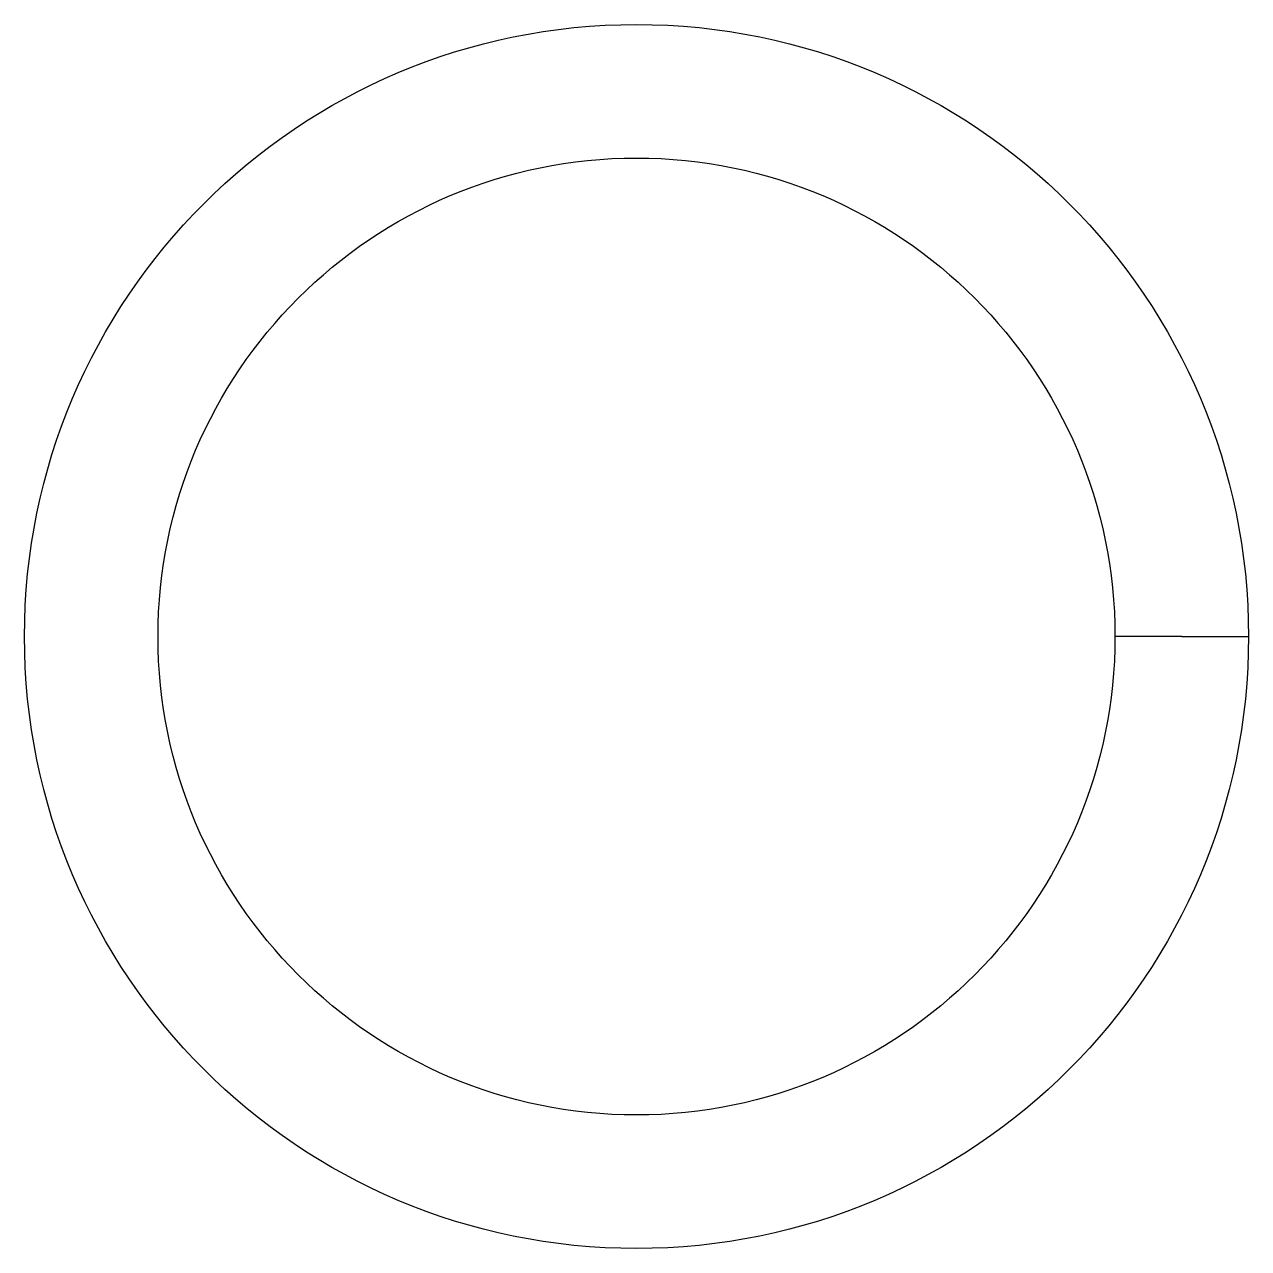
# Model space of a CAD drawing. Header units: millimetres. Extents: x -27.5 to 27.5, y -27.5 to 27.5.
import ezdxf

# ---------------------------------------------------------------- set-up
doc = ezdxf.new("R2010")
doc.units = ezdxf.units.MM
doc.layers.get('0').update_dxf_attribs({"linetype": 'CONTINUOUS'})

msp = doc.modelspace()

# ---------------------------------------------------------------- linework, layer by layer
for q in [(21.5, 0), (27.5, 0)]:
    msp.add_line((24.5, 0), q)
for radius in [27.5, 21.5]:
    msp.add_circle((0, 0), radius)

doc.saveas('drawing.dxf')
